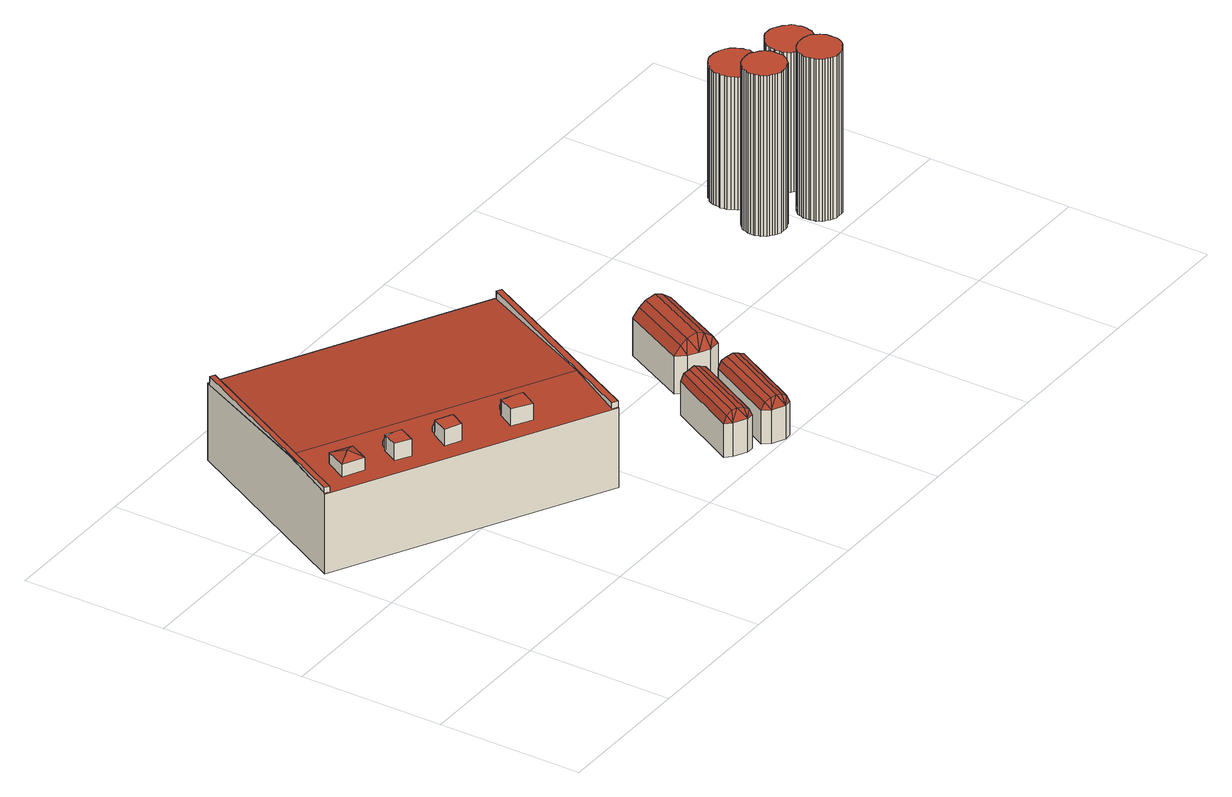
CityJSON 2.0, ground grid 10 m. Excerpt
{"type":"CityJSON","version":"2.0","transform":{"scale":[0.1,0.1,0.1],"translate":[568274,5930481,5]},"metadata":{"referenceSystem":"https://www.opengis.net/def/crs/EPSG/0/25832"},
"CityObjects":{
"building1":{"type":"Building","attributes":{"Grundfläche 2D":"299.650282","Grundhöhe NN":"5.313"},"children":["building1-1","building1-2","building1-3","building1-4","building1-5","building1-6","building1-7","building1-8","building1-9"],"geometry":[{"type":"Solid","lod":"3","boundaries":[[[[0,1,2,3,4,5,6,7]],[[0,7,6,5,8,9,10,11]],[[3,2,12,13]],[[14,9,8,5,4,3,13,15]],[[10,9,14,16]],[[2,1,0,11,10,16,12]],[[14,15,13,12,16]]]],"semantics":{"surfaces":[{"type":"RoofSurface"},{"type":"WallSurface"},{"type":"GroundSurface"}],"values":[[0,0,1,1,1,1,2]]}}]},
"building1-1":{"type":"BuildingInstallation","parents":["building1"],"geometry":[{"type":"MultiSurface","lod":"3","boundaries":[[[17,18,19,20]],[[21,22,17,20]],[[22,23,18,17]],[[19,18,23,24]]],"semantics":{"surfaces":[{"type":"RoofSurface"},{"type":"WallSurface"}],"values":[0,1,1,1]}}]},
"building1-2":{"type":"BuildingInstallation","parents":["building1"],"geometry":[{"type":"MultiSurface","lod":"3","boundaries":[[[25,26,27,28]],[[1,29,26,25]],[[29,7,30,27,26]],[[30,11,28,27]],[[0,1,25,28,11]]],"semantics":{"surfaces":[{"type":"RoofSurface"},{"type":"WallSurface"}],"values":[0,1,1,1,1]}}]},
"building1-3":{"type":"BuildingInstallation","parents":["building1"],"geometry":[{"type":"MultiSurface","lod":"3","boundaries":[[[31,32,33]],[[31,34,32]],[[31,33,35]],[[31,35,34]],[[33,32,36,37]],[[35,33,37,38]],[[34,35,38,39]],[[32,34,39,36]]],"semantics":{"surfaces":[{"type":"RoofSurface"},{"type":"WallSurface"}],"values":[0,0,0,0,1,1,1,1]}}]},
"building1-4":{"type":"BuildingInstallation","parents":["building1"],"geometry":[{"type":"MultiSurface","lod":"3","boundaries":[[[40,41,42,43]],[[44,45,40,43]],[[45,46,41,40]],[[46,47,42,41]]],"semantics":{"surfaces":[{"type":"RoofSurface"},{"type":"WallSurface"}],"values":[0,1,1,1]}}]},
"building1-5":{"type":"BuildingInstallation","parents":["building1"],"geometry":[{"type":"MultiSurface","lod":"3","boundaries":[[[48,49,50,51]],[[51,50,52,53]],[[53,54,48,51]],[[49,48,54,55]],[[52,50,49,55,56,57,58,59]]],"semantics":{"surfaces":[{"type":"RoofSurface"},{"type":"WallSurface"}],"values":[0,1,1,1,1]}}]},
"building1-6":{"type":"BuildingInstallation","parents":["building1"],"geometry":[{"type":"MultiSurface","lod":"3","boundaries":[[[60,61,58,57]],[[56,62,60,57]],[[62,63,61,60]],[[63,59,58,61]]],"semantics":{"surfaces":[{"type":"RoofSurface"},{"type":"WallSurface"}],"values":[0,1,1,1]}}]},
"building1-7":{"type":"BuildingInstallation","parents":["building1"],"geometry":[{"type":"MultiSurface","lod":"3","boundaries":[[[64,65,66,67,68]],[[69,70,64,68]],[[70,71,65,64]],[[66,65,71,72]],[[21,20,19,24,69,68,67,66,72]]],"semantics":{"surfaces":[{"type":"RoofSurface"},{"type":"WallSurface"}],"values":[0,1,1,1,1]}}]},
"building1-8":{"type":"BuildingInstallation","parents":["building1"],"geometry":[{"type":"MultiSurface","lod":"3","boundaries":[[[73,74,75,76,77,78]],[[79,80,74,73]],[[80,81,75,74]],[[81,82,76,75]],[[44,43,42,47,79,73,78,77,76,82]]],"semantics":{"surfaces":[{"type":"RoofSurface"},{"type":"WallSurface"}],"values":[0,1,1,1,1]}}]},
"building1-9":{"type":"BuildingInstallation","parents":["building1"],"geometry":[{"type":"MultiSurface","lod":"3","boundaries":[[[83,84,85,86]],[[5,8,84,83,4]],[[8,87,85,84]],[[88,86,85,87,6]],[[88,4,83,86]]],"semantics":{"surfaces":[{"type":"RoofSurface"},{"type":"WallSurface"}],"values":[0,1,1,1,1]}}]},
"building2":{"type":"Building","attributes":{"Grundfläche 2D":"11.718142","Grundhöhe NN":"5.124"},"geometry":[{"type":"Solid","lod":"3","boundaries":[[[[89,90,91,92]],[[90,93,91]],[[90,94,93]],[[89,92,95]],[[96,95,97]],[[89,95,98]],[[96,98,95]],[[96,97,99]],[[100,97,101]],[[100,99,97]],[[102,100,101,103]],[[102,103,104]],[[105,104,93]],[[102,104,106]],[[105,106,104]],[[105,93,94]],[[90,89,98,94]],[[96,105,94,98]],[[100,102,106,99]],[[105,96,99,106]],[[107,108,92,91]],[[108,109,95,92]],[[109,110,97,95]],[[110,111,101,97]],[[111,112,103,101]],[[112,113,104,103]],[[113,114,93,104]],[[114,107,91,93]],[[114,113,112,111,110,109,108,107]]]],"semantics":{"surfaces":[{"type":"RoofSurface"},{"type":"WallSurface"},{"type":"GroundSurface"}],"values":[[0,0,0,0,0,0,0,0,0,0,0,0,0,0,0,0,0,0,0,0,1,1,1,1,1,1,1,1,2]]}}]},
"building3":{"type":"Building","attributes":{"Grundfläche 2D":"11.716821","Grundhöhe NN":"5.124"},"geometry":[{"type":"Solid","lod":"3","boundaries":[[[[115,116,117,118]],[[116,119,117]],[[120,119,116]],[[115,118,121]],[[122,121,123]],[[124,115,121]],[[122,124,121]],[[122,123,125]],[[126,123,127]],[[126,125,123]],[[128,126,127,129]],[[128,129,130]],[[131,130,119]],[[128,130,132]],[[131,132,130]],[[131,119,120]],[[124,120,116,115]],[[122,131,120,124]],[[126,128,132,125]],[[131,122,125,132]],[[133,134,118,117]],[[134,135,121,118]],[[135,136,123,121]],[[136,137,127,123]],[[137,138,129,127]],[[138,139,130,129]],[[139,140,119,130]],[[140,133,117,119]],[[140,139,138,137,136,135,134,133]]]],"semantics":{"surfaces":[{"type":"RoofSurface"},{"type":"WallSurface"},{"type":"GroundSurface"}],"values":[[0,0,0,0,0,0,0,0,0,0,0,0,0,0,0,0,0,0,0,0,1,1,1,1,1,1,1,1,2]]}}]},
"building4":{"type":"Building","attributes":{"Grundfläche 2D":"16.906930","Grundhöhe NN":"5.124"},"geometry":[{"type":"Solid","lod":"3","boundaries":[[[[141,142,143]],[[144,143,145]],[[141,143,144]],[[146,145,147]],[[144,145,148]],[[141,149,150,142]],[[146,148,145]],[[151,147,152]],[[146,147,151]],[[153,151,152,154]],[[153,154,155]],[[156,155,157]],[[153,155,156]],[[158,157,159]],[[156,157,160]],[[158,160,157]],[[149,159,150]],[[158,159,149]],[[146,156,160,148]],[[158,144,148,160]],[[153,156,146,151]],[[158,149,141,144]],[[143,142,161,162]],[[147,145,143,162,163]],[[152,147,163,164]],[[154,152,164,165]],[[155,154,165,166]],[[159,157,155,166,167]],[[150,159,167,168]],[[142,150,168,161]],[[162,161,168,167,166,165,164,163]]]],"semantics":{"surfaces":[{"type":"RoofSurface"},{"type":"WallSurface"},{"type":"GroundSurface"}],"values":[[0,0,0,0,0,0,0,0,0,0,0,0,0,0,0,0,0,0,0,0,0,0,1,1,1,1,1,1,1,1,2]]}}]},
"building5":{"type":"Building","attributes":{"Grundfläche 2D":"6.331569","Grundhöhe NN":"5.574"},"geometry":[{"type":"Solid","lod":"3","boundaries":[[[[169,170,171,172,173,174,175,176,177,178,179,180,181,182,183,184,185,186,187,188,189,190,191,192,193,194,195,196,197,198,199,200,201,202,203,204,205,206,207,208,209,210,211,212,213,214,215,216,217,218]],[[219,220,177,176]],[[220,221,178,177]],[[221,222,179,178]],[[223,219,176,175]],[[224,225,174,173]],[[225,223,175,174]],[[222,226,180,179]],[[226,227,181,180]],[[227,228,182,181]],[[228,229,183,182]],[[229,230,184,183]],[[230,231,185,184]],[[231,232,186,185]],[[232,233,187,186]],[[233,234,188,187]],[[234,235,189,188]],[[235,236,190,189]],[[236,237,191,190]],[[237,238,192,191]],[[238,239,193,192]],[[239,240,194,193]],[[240,241,195,194]],[[241,242,196,195]],[[242,243,197,196]],[[243,244,198,197]],[[244,245,199,198]],[[245,246,200,199]],[[246,247,201,200]],[[247,248,202,201]],[[248,249,203,202]],[[249,250,204,203]],[[250,251,205,204]],[[251,252,206,205]],[[252,253,207,206]],[[253,254,208,207]],[[254,255,209,208]],[[255,256,210,209]],[[256,257,211,210]],[[257,258,212,211]],[[258,259,213,212]],[[259,260,214,213]],[[260,261,215,214]],[[261,262,216,215]],[[262,263,217,216]],[[263,264,218,217]],[[264,265,169,218]],[[265,266,170,169]],[[266,267,171,170]],[[267,268,172,171]],[[268,224,173,172]],[[262,261,260,259,258,257,256,255,254,253,252,251,250,249,248,247,246,245,244,243,242,241,240,239,238,237,236,235,234,233,232,231,230,229,228,227,226,222,221,220,219,223,225,224,268,267,266,265,264,263]]]],"semantics":{"surfaces":[{"type":"RoofSurface"},{"type":"WallSurface"},{"type":"GroundSurface"}],"values":[[0,1,1,1,1,1,1,1,1,1,1,1,1,1,1,1,1,1,1,1,1,1,1,1,1,1,1,1,1,1,1,1,1,1,1,1,1,1,1,1,1,1,1,1,1,1,1,1,1,1,1,2]]}}]},
"building6":{"type":"Building","attributes":{"Grundfläche 2D":"6.331437","Grundhöhe NN":"5.524"},"geometry":[{"type":"Solid","lod":"3","boundaries":[[[[269,270,271,272,273,274,275,276,277,278,279,280,281,282,283,284,285,286,287,288,289,290,291,292,293,294,295,296,297,298,299,300,301,302,303,304,305,306,307,308,309,310,311,312,313,314,315,316,317,318]],[[319,320,272,271]],[[320,321,273,272]],[[321,322,274,273]],[[323,319,271,270]],[[324,325,269,318]],[[325,323,270,269]],[[322,326,275,274]],[[326,327,276,275]],[[327,328,277,276]],[[328,329,278,277]],[[329,330,279,278]],[[330,331,280,279]],[[331,332,281,280]],[[332,333,282,281]],[[333,334,283,282]],[[334,335,284,283]],[[335,336,285,284]],[[336,337,286,285]],[[337,338,287,286]],[[338,339,288,287]],[[339,340,289,288]],[[340,341,290,289]],[[341,342,291,290]],[[342,343,292,291]],[[343,344,293,292]],[[344,345,294,293]],[[345,346,295,294]],[[346,347,296,295]],[[347,348,297,296]],[[348,349,298,297]],[[349,350,299,298]],[[350,351,300,299]],[[351,352,301,300]],[[352,353,302,301]],[[353,354,303,302]],[[354,355,304,303]],[[355,356,305,304]],[[356,357,306,305]],[[357,358,307,306]],[[358,359,308,307]],[[359,360,309,308]],[[360,361,310,309]],[[361,362,311,310]],[[362,363,312,311]],[[363,364,313,312]],[[364,365,314,313]],[[365,366,315,314]],[[366,367,316,315]],[[367,368,317,316]],[[368,324,318,317]],[[367,366,365,364,363,362,361,360,359,358,357,356,355,354,353,352,351,350,349,348,347,346,345,344,343,342,341,340,339,338,337,336,335,334,333,332,331,330,329,328,327,326,322,321,320,319,323,325,324,368]]]],"semantics":{"surfaces":[{"type":"RoofSurface"},{"type":"WallSurface"},{"type":"GroundSurface"}],"values":[[0,1,1,1,1,1,1,1,1,1,1,1,1,1,1,1,1,1,1,1,1,1,1,1,1,1,1,1,1,1,1,1,1,1,1,1,1,1,1,1,1,1,1,1,1,1,1,1,1,1,1,2]]}}]},
"building7":{"type":"Building","attributes":{"Grundfläche 2D":"8.572384","Grundhöhe NN":"5.511"},"geometry":[{"type":"Solid","lod":"3","boundaries":[[[[369,370,371,372,373,374,375,376,377,378,379,380,381,382,383,384,385,386,387,388,389,390,391,392,393,394,395,396,397,398,399,400,401,402,403,404,405,406,407,408,409,410,411,412,413,414,415,416,417,418]],[[419,420,373,372]],[[420,421,374,373]],[[422,419,372,371]],[[423,424,369,418]],[[424,425,370,369]],[[425,422,371,370]],[[421,426,375,374]],[[426,427,376,375]],[[427,428,377,376]],[[428,429,378,377]],[[429,430,379,378]],[[430,431,380,379]],[[431,432,381,380]],[[432,433,382,381]],[[433,434,383,382]],[[434,435,384,383]],[[435,436,385,384]],[[436,437,386,385]],[[437,438,387,386]],[[438,439,388,387]],[[439,440,389,388]],[[440,441,390,389]],[[441,442,391,390]],[[442,443,392,391]],[[443,444,393,392]],[[444,445,394,393]],[[445,446,395,394]],[[446,447,396,395]],[[447,448,397,396]],[[448,449,398,397]],[[449,450,399,398]],[[450,451,400,399]],[[451,452,401,400]],[[452,453,402,401]],[[453,454,403,402]],[[454,455,404,403]],[[455,456,405,404]],[[456,457,406,405]],[[457,458,407,406]],[[458,459,408,407]],[[459,460,409,408]],[[460,461,410,409]],[[461,462,411,410]],[[462,463,412,411]],[[463,464,413,412]],[[464,465,414,413]],[[465,466,415,414]],[[466,467,416,415]],[[467,468,417,416]],[[468,423,418,417]],[[467,466,465,464,463,462,461,460,459,458,457,456,455,454,453,452,451,450,449,448,447,446,445,444,443,442,441,440,439,438,437,436,435,434,433,432,431,430,429,428,427,426,421,420,419,422,425,424,423,468]]]],"semantics":{"surfaces":[{"type":"RoofSurface"},{"type":"WallSurface"},{"type":"GroundSurface"}],"values":[[0,1,1,1,1,1,1,1,1,1,1,1,1,1,1,1,1,1,1,1,1,1,1,1,1,1,1,1,1,1,1,1,1,1,1,1,1,1,1,1,1,1,1,1,1,1,1,1,1,1,1,2]]}}]},
"building8":{"type":"Building","attributes":{"Grundfläche 2D":"7.656230","Grundhöhe NN":"5.524"},"geometry":[{"type":"Solid","lod":"3","boundaries":[[[[469,470,471,472,473,474,475,476,477,478,479,480,481,482,483,484,485,486,487,488,489,490,491,492,493,494,495,496,497,498,499,500,501,502,503,504,505,506,507,508,509,510,511,512,513,514,515,516,517,518]],[[519,520,482,481]],[[520,521,483,482]],[[521,522,484,483]],[[522,523,485,484]],[[523,524,486,485]],[[524,525,487,486]],[[525,526,488,487]],[[526,527,489,488]],[[527,528,490,489]],[[528,529,491,490]],[[530,519,481,480]],[[531,532,479,478]],[[532,530,480,479]],[[529,533,492,491]],[[533,534,493,492]],[[534,535,494,493]],[[535,536,495,494]],[[536,537,496,495]],[[537,538,497,496]],[[538,539,498,497]],[[539,540,499,498]],[[540,541,500,499]],[[541,542,501,500]],[[542,543,502,501]],[[543,544,503,502]],[[544,545,504,503]],[[545,546,505,504]],[[546,547,506,505]],[[547,548,507,506]],[[548,549,508,507]],[[549,550,509,508]],[[550,551,510,509]],[[551,552,511,510]],[[552,553,512,511]],[[553,554,513,512]],[[554,555,514,513]],[[555,556,515,514]],[[556,557,516,515]],[[557,558,517,516]],[[558,559,518,517]],[[559,560,469,518]],[[560,561,470,469]],[[561,562,471,470]],[[562,563,472,471]],[[563,564,473,472]],[[564,565,474,473]],[[565,566,475,474]],[[566,567,476,475]],[[567,568,477,476]],[[568,531,478,477]],[[557,556,555,554,553,552,551,550,549,548,547,546,545,544,543,542,541,540,539,538,537,536,535,534,533,529,528,527,526,525,524,523,522,521,520,519,530,532,531,568,567,566,565,564,563,562,561,560,559,558]]]],"semantics":{"surfaces":[{"type":"RoofSurface"},{"type":"WallSurface"},{"type":"GroundSurface"}],"values":[[0,1,1,1,1,1,1,1,1,1,1,1,1,1,1,1,1,1,1,1,1,1,1,1,1,1,1,1,1,1,1,1,1,1,1,1,1,1,1,1,1,1,1,1,1,1,1,1,1,1,1,2]]}}]}
},
"vertices":[
[24,189,63],[4,151,60],[3,150,60],[182,54,60],[183,55,60],[204,94,63],[200,96,63],[28,188,63],[251,183,58],[252,184,58],[73,280,58],[72,278,58],[3,150,3],[182,54,3],[252,184,3],[183,55,3],[73,280,3],
[105,128,65],[96,133,65],[94,129,72],[103,124,72],[103,124,62],[105,128,62],[96,133,62],[94,129,62],
[4,151,64],[7,149,64],[75,276,64],[72,278,64],[7,149,60],[75,276,58],
[34,154,74],[31,165,70],[24,151,70],[45,157,70],[38,144,70],[31,165,62],[24,151,61],[38,144,61],[45,157,62],
[75,144,65],[66,149,65],[63,145,72],[72,140,72],[72,140,62],[75,144,62],[66,149,62],[63,145,62],
[141,89,73],[148,101,73],[134,108,73],[128,97,73],[134,108,62],[128,97,61],[141,89,61],[148,101,62],[145,102,62],[145,102,71],[137,107,71],[137,107,62],
[148,107,65],[139,112,65],[148,107,62],[139,112,62],
[87,118,73],[98,113,73],[104,123,73],[103,124,73],[93,129,73],[93,129,62],[87,118,61],[98,113,61],[104,123,62],
[62,145,73],[57,135,73],[67,129,73],[73,140,73],[72,140,73],[63,145,73],[62,145,62],[57,135,61],[67,129,61],[73,140,62],
[183,55,64],[251,183,64],[248,185,64],[179,57,64],[248,185,58],[179,57,60],
[250,20,30],[276,68,30],[274,69,25],[248,21,25],[280,69,25],[279,66,32],[252,17,25],[257,17,33],[261,12,25],[254,19,32],[261,15,32],[264,13,30],[266,12,25],[290,61,30],[292,60,25],[288,64,25],[283,65,33],[286,63,32],[274,69,1],[248,21,1],[252,17,1],[261,12,1],[266,12,1],[292,60,1],[288,64,1],[280,69,1],
[275,9,30],[301,57,30],[299,58,25],[273,10,25],[305,57,25],[304,55,32],[277,5,25],[282,5,33],[286,1,25],[279,7,32],[286,4,32],[289,2,30],[291,1,25],[315,50,30],[317,48,25],[314,53,25],[308,53,33],[311,51,32],[299,58,1],[273,10,1],[277,5,1],[286,1,1],[291,1,1],[317,48,1],[314,53,1],[305,57,1],
[296,83,34],[292,85,28],[297,79,28],[300,81,38],[304,75,28],[311,76,38],[311,71,28],[306,78,40],[319,128,34],[315,130,28],[316,73,34],[319,71,28],[339,118,34],[342,116,28],[336,124,28],[334,121,38],[331,127,28],[323,126,38],[325,130,28],[329,123,40],[292,85,1],[297,79,1],[311,71,1],[319,71,1],[342,116,1],[336,124,1],[325,130,1],[315,130,1],
[466,131,121],[467,130,121],[469,129,121],[470,128,121],[472,127,121],[474,126,121],[475,126,121],[477,126,121],[479,126,121],[481,126,121],[482,127,121],[484,128,121],[485,128,121],[487,130,121],[488,131,121],[489,132,121],[490,134,121],[491,135,121],[491,137,121],[491,139,121],[491,141,121],[491,143,121],[491,144,121],[490,146,121],[489,148,121],[488,149,121],[487,150,121],[486,151,121],[484,152,121],[483,153,121],[481,154,121],[479,154,121],[477,154,121],[476,154,121],[474,154,121],[472,153,121],[471,153,121],[469,152,121],[468,151,121],[466,149,121],[465,148,121],[464,146,121],[464,145,121],[463,143,121],[463,141,121],[463,139,121],[463,138,121],[464,136,121],[464,134,121],[465,133,121],[477,126,6],[479,126,6],[481,126,6],[482,127,6],[475,126,6],[472,127,6],[474,126,6],[484,128,6],[485,128,6],[487,130,6],[488,131,6],[489,132,6],[490,134,6],[491,135,6],[491,137,6],[491,139,6],[491,141,6],[491,143,6],[491,144,6],[490,146,6],[489,148,6],[488,149,6],[487,150,6],[486,151,6],[484,152,6],[483,153,6],[481,154,6],[479,154,6],[477,154,6],[476,154,6],[474,154,6],[472,153,6],[471,153,6],[469,152,6],[468,151,6],[466,149,6],[465,148,6],[464,146,6],[464,145,6],[463,143,6],[463,141,6],[463,139,6],[463,138,6],[464,136,6],[464,134,6],[465,133,6],[466,131,6],[467,130,6],[469,129,6],[470,128,6],
[508,108,121],[509,108,121],[511,108,121],[513,108,121],[515,108,121],[516,109,121],[518,110,121],[519,111,121],[521,112,121],[522,113,121],[523,114,121],[524,116,121],[525,118,121],[525,119,121],[525,121,121],[525,123,121],[525,125,121],[525,126,121],[524,128,121],[523,130,121],[522,131,121],[521,132,121],[520,134,121],[518,135,121],[517,135,121],[515,136,121],[513,136,121],[511,136,121],[510,136,121],[508,136,121],[506,135,121],[505,135,121],[503,134,121],[502,133,121],[500,131,121],[499,130,121],[498,128,121],[498,127,121],[497,125,121],[497,123,121],[497,121,121],[497,120,121],[498,118,121],[498,116,121],[499,115,121],[500,113,121],[501,112,121],[503,111,121],[504,110,121],[506,109,121],[511,108,5],[513,108,5],[515,108,5],[516,109,5],[509,108,5],[506,109,5],[508,108,5],[518,110,5],[519,111,5],[521,112,5],[522,113,5],[523,114,5],[524,116,5],[525,118,5],[525,119,5],[525,121,5],[525,123,5],[525,125,5],[525,126,5],[524,128,5],[523,130,5],[522,131,5],[521,132,5],[520,134,5],[518,135,5],[517,135,5],[515,136,5],[513,136,5],[511,136,5],[510,136,5],[508,136,5],[506,135,5],[505,135,5],[503,134,5],[502,133,5],[500,131,5],[499,130,5],[498,128,5],[498,127,5],[497,125,5],[497,123,5],[497,121,5],[497,120,5],[498,118,5],[498,116,5],[499,115,5],[500,113,5],[501,112,5],[503,111,5],[504,110,5],
[501,189,100],[498,190,100],[496,190,100],[494,190,100],[492,190,100],[490,189,100],[488,188,100],[487,187,100],[485,186,100],[484,184,100],[482,183,100],[481,181,100],[480,179,100],[480,177,100],[480,175,100],[479,173,100],[480,171,100],[480,169,100],[481,167,100],[482,165,100],[483,163,100],[484,162,100],[486,160,100],[488,159,100],[490,158,100],[491,158,100],[494,157,100],[496,157,100],[498,157,100],[500,157,100],[502,158,100],[504,159,100],[505,160,100],[507,161,100],[508,163,100],[510,164,100],[511,166,100],[512,168,100],[512,170,100],[512,172,100],[513,174,100],[512,176,100],[512,178,100],[511,180,100],[510,182,100],[509,184,100],[508,185,100],[506,187,100],[504,188,100],[502,189,100],[494,190,5],[492,190,5],[490,189,5],[496,190,5],[502,189,5],[501,189,5],[498,190,5],[488,188,5],[487,187,5],[485,186,5],[484,184,5],[482,183,5],[481,181,5],[480,179,5],[480,177,5],[480,175,5],[479,173,5],[480,171,5],[480,169,5],[481,167,5],[482,165,5],[483,163,5],[484,162,5],[486,160,5],[488,159,5],[490,158,5],[491,158,5],[494,157,5],[496,157,5],[498,157,5],[500,157,5],[502,158,5],[504,159,5],[505,160,5],[507,161,5],[508,163,5],[510,164,5],[511,166,5],[512,168,5],[512,170,5],[512,172,5],[513,174,5],[512,176,5],[512,178,5],[511,180,5],[510,182,5],[509,184,5],[508,185,5],[506,187,5],[504,188,5],
[546,156,105],[546,158,105],[545,160,105],[545,162,105],[544,164,105],[543,165,105],[541,167,105],[540,168,105],[538,169,105],[537,170,105],[535,171,105],[533,172,105],[531,172,105],[529,172,105],[527,172,105],[525,171,105],[523,170,105],[522,169,105],[520,168,105],[519,167,105],[517,165,105],[516,164,105],[516,162,105],[515,160,105],[515,158,105],[514,156,105],[515,154,105],[515,152,105],[515,151,105],[516,149,105],[517,147,105],[519,146,105],[520,144,105],[522,143,105],[523,142,105],[525,141,105],[527,141,105],[529,141,105],[531,141,105],[533,141,105],[535,141,105],[537,142,105],[538,143,105],[540,144,105],[541,145,105],[543,147,105],[544,149,105],[545,150,105],[545,152,105],[546,154,105],[531,172,5],[529,172,5],[527,172,5],[525,171,5],[523,170,5],[522,169,5],[520,168,5],[519,167,5],[517,165,5],[516,164,5],[516,162,5],[533,172,5],[537,170,5],[535,171,5],[515,160,5],[515,158,5],[514,156,5],[515,154,5],[515,152,5],[515,151,5],[516,149,5],[517,147,5],[519,146,5],[520,144,5],[522,143,5],[523,142,5],[525,141,5],[527,141,5],[529,141,5],[531,141,5],[533,141,5],[535,141,5],[537,142,5],[538,143,5],[540,144,5],[541,145,5],[543,147,5],[544,149,5],[545,150,5],[545,152,5],[546,154,5],[546,156,5],[546,158,5],[545,160,5],[545,162,5],[544,164,5],[543,165,5],[541,167,5],[540,168,5],[538,169,5]
]}
